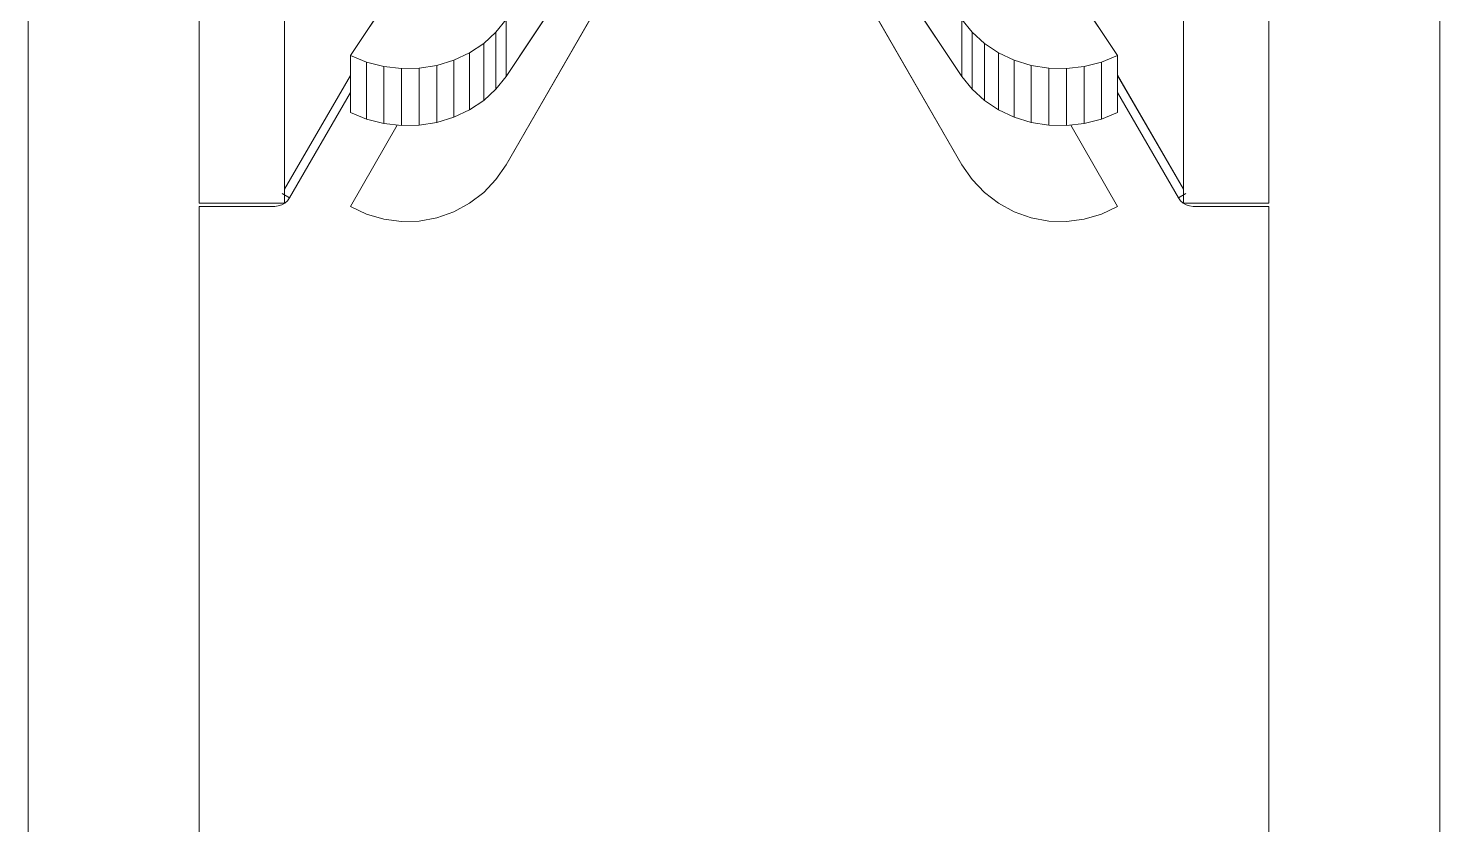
# Model space of a CAD drawing. Header units: centimetres. Extents: x 710 to 12582, y -437 to 1921.
# Drawn here: x 3268.25 to 3289.06, y 150.72 to 162.46 of the extents above; entities that cross this region are included whole.
import ezdxf

# ---------------------------------------------------------------- set-up
doc = ezdxf.new("R2010")
doc.units = ezdxf.units.CM
doc.layers.add('G-IMPT', color=7, linetype='Continuous', lineweight=9)
doc.layers.add('M-EQPM', color=7, linetype='Continuous', lineweight=9)

# ---------------------------------------------------------------- blocks, each defined once
blk = doc.blocks.new('EQ-01-014 - EQ-01-014_dwg_Agrupar_87-1513472-Sección 4')
at = {"layer": 'G-IMPT'}
for p, q in [((3523.851, 159.832), (3523.613, 159.719)), ((3523.613, 159.719), (3523.851, 159.832)), ((3523.851, 159.832), (3523.613, 159.719)), ((3523.613, 159.719), (3523.851, 159.832)), ((3523.613, 159.719), (3523.851, 159.832)), ((3523.098, 159.61), (3523.36, 159.644)), ((3523.098, 159.61), (3523.36, 159.644)), ((3523.098, 159.61), (3523.36, 159.644)), ((3523.36, 159.644), (3523.098, 159.61)), ((3523.36, 159.644), (3523.613, 159.719)), ((3523.36, 159.644), (3523.613, 159.719)), ((3523.613, 159.719), (3523.36, 159.644)), ((3523.36, 159.644), (3523.613, 159.719))]:
    blk.add_line(p, q, dxfattribs=at)
at = {"layer": 'G-IMPT', "flags": 128}
for points in [[(3523.098, 159.61), (3523.36, 159.644), (3523.613, 159.719), (3523.851, 159.832)], [(3523.851, 159.832), (3523.613, 159.719), (3523.851, 159.832), (3523.613, 159.719)], [(3523.098, 159.61), (3523.36, 159.644), (3523.613, 159.719), (3523.36, 159.644), (3523.613, 159.719), (3523.36, 159.644)]]:
    blk.add_lwpolyline(points, dxfattribs=at)
blk = doc.blocks.new('EQ-01-014 - EQ-01-014_dwg_Agrupar_89-1513474-Sección 4')
at = {"layer": 'G-IMPT'}
for p, q in [((3523.851, 159.832), (3523.613, 159.719)), ((3523.613, 159.719), (3523.851, 159.832)), ((3523.851, 159.832), (3523.613, 159.719)), ((3523.613, 159.719), (3523.851, 159.832)), ((3523.613, 159.719), (3523.851, 159.832)), ((3523.098, 159.61), (3523.36, 159.644)), ((3523.098, 159.61), (3523.36, 159.644)), ((3523.098, 159.61), (3523.36, 159.644)), ((3523.36, 159.644), (3523.098, 159.61)), ((3523.36, 159.644), (3523.613, 159.719)), ((3523.36, 159.644), (3523.613, 159.719)), ((3523.613, 159.719), (3523.36, 159.644)), ((3523.36, 159.644), (3523.613, 159.719))]:
    blk.add_line(p, q, dxfattribs=at)
at = {"layer": 'G-IMPT', "flags": 128}
for points in [[(3523.098, 159.61), (3523.36, 159.644), (3523.613, 159.719), (3523.851, 159.832)], [(3523.851, 159.832), (3523.613, 159.719), (3523.851, 159.832), (3523.613, 159.719)], [(3523.098, 159.61), (3523.36, 159.644), (3523.613, 159.719), (3523.36, 159.644), (3523.613, 159.719), (3523.36, 159.644)]]:
    blk.add_lwpolyline(points, dxfattribs=at)
blk = doc.blocks.new('EQ-01-014 - EQ-01-014_dwg_Agrupar_91-1513476-Sección 4')
at = {"layer": 'G-IMPT'}
for p, q in [((3523.851, 159.832), (3523.613, 159.719)), ((3523.613, 159.719), (3523.851, 159.832)), ((3523.851, 159.832), (3523.613, 159.719)), ((3523.613, 159.719), (3523.851, 159.832)), ((3523.613, 159.719), (3523.851, 159.832)), ((3523.098, 159.61), (3523.36, 159.644)), ((3523.098, 159.61), (3523.36, 159.644)), ((3523.098, 159.61), (3523.36, 159.644)), ((3523.36, 159.644), (3523.098, 159.61)), ((3523.36, 159.644), (3523.613, 159.719)), ((3523.36, 159.644), (3523.613, 159.719)), ((3523.613, 159.719), (3523.36, 159.644)), ((3523.36, 159.644), (3523.613, 159.719))]:
    blk.add_line(p, q, dxfattribs=at)
at = {"layer": 'G-IMPT', "flags": 128}
for points in [[(3523.098, 159.61), (3523.36, 159.644), (3523.613, 159.719), (3523.851, 159.832)], [(3523.851, 159.832), (3523.613, 159.719), (3523.851, 159.832), (3523.613, 159.719)], [(3523.098, 159.61), (3523.36, 159.644), (3523.613, 159.719), (3523.36, 159.644), (3523.613, 159.719), (3523.36, 159.644)]]:
    blk.add_lwpolyline(points, dxfattribs=at)
blk = doc.blocks.new('EQ-01-014 - EQ-01-014_dwg_Agrupar_93-1513478-Sección 4')
at = {"layer": 'G-IMPT'}
for p, q in [((3523.851, 159.832), (3523.613, 159.719)), ((3523.613, 159.719), (3523.851, 159.832)), ((3523.851, 159.832), (3523.613, 159.719)), ((3523.613, 159.719), (3523.851, 159.832)), ((3523.613, 159.719), (3523.851, 159.832)), ((3523.098, 159.61), (3523.36, 159.644)), ((3523.098, 159.61), (3523.36, 159.644)), ((3523.098, 159.61), (3523.36, 159.644)), ((3523.36, 159.644), (3523.098, 159.61)), ((3523.36, 159.644), (3523.613, 159.719)), ((3523.36, 159.644), (3523.613, 159.719)), ((3523.613, 159.719), (3523.36, 159.644)), ((3523.36, 159.644), (3523.613, 159.719))]:
    blk.add_line(p, q, dxfattribs=at)
at = {"layer": 'G-IMPT', "flags": 128}
for points in [[(3523.098, 159.61), (3523.36, 159.644), (3523.613, 159.719), (3523.851, 159.832)], [(3523.851, 159.832), (3523.613, 159.719), (3523.851, 159.832), (3523.613, 159.719)], [(3523.098, 159.61), (3523.36, 159.644), (3523.613, 159.719), (3523.36, 159.644), (3523.613, 159.719), (3523.36, 159.644)]]:
    blk.add_lwpolyline(points, dxfattribs=at)
blk = doc.blocks.new('EQ-01-014 - EQ-01-014_dwg_Agrupar_95-1513480-Sección 4')
at = {"layer": 'G-IMPT'}
for p, q in [((3523.851, 159.832), (3523.613, 159.719)), ((3523.613, 159.719), (3523.851, 159.832)), ((3523.851, 159.832), (3523.613, 159.719)), ((3523.613, 159.719), (3523.851, 159.832)), ((3523.613, 159.719), (3523.851, 159.832)), ((3523.098, 159.61), (3523.36, 159.644)), ((3523.098, 159.61), (3523.36, 159.644)), ((3523.098, 159.61), (3523.36, 159.644)), ((3523.36, 159.644), (3523.098, 159.61)), ((3523.36, 159.644), (3523.613, 159.719)), ((3523.36, 159.644), (3523.613, 159.719)), ((3523.613, 159.719), (3523.36, 159.644)), ((3523.36, 159.644), (3523.613, 159.719))]:
    blk.add_line(p, q, dxfattribs=at)
at = {"layer": 'G-IMPT', "flags": 128}
for points in [[(3523.098, 159.61), (3523.36, 159.644), (3523.613, 159.719), (3523.851, 159.832)], [(3523.851, 159.832), (3523.613, 159.719), (3523.851, 159.832), (3523.613, 159.719)], [(3523.098, 159.61), (3523.36, 159.644), (3523.613, 159.719), (3523.36, 159.644), (3523.613, 159.719), (3523.36, 159.644)]]:
    blk.add_lwpolyline(points, dxfattribs=at)
blk = doc.blocks.new('EQ-01-014 - EQ-01-014_dwg_Agrupar_97-1513482-Sección 4')
at = {"layer": 'G-IMPT'}
for p, q in [((3523.851, 159.832), (3523.613, 159.719)), ((3523.613, 159.719), (3523.851, 159.832)), ((3523.851, 159.832), (3523.613, 159.719)), ((3523.613, 159.719), (3523.851, 159.832)), ((3523.613, 159.719), (3523.851, 159.832)), ((3523.098, 159.61), (3523.36, 159.644)), ((3523.098, 159.61), (3523.36, 159.644)), ((3523.098, 159.61), (3523.36, 159.644)), ((3523.36, 159.644), (3523.098, 159.61)), ((3523.36, 159.644), (3523.613, 159.719)), ((3523.36, 159.644), (3523.613, 159.719)), ((3523.613, 159.719), (3523.36, 159.644)), ((3523.36, 159.644), (3523.613, 159.719))]:
    blk.add_line(p, q, dxfattribs=at)
at = {"layer": 'G-IMPT', "flags": 128}
for points in [[(3523.098, 159.61), (3523.36, 159.644), (3523.613, 159.719), (3523.851, 159.832)], [(3523.851, 159.832), (3523.613, 159.719), (3523.851, 159.832), (3523.613, 159.719)], [(3523.098, 159.61), (3523.36, 159.644), (3523.613, 159.719), (3523.36, 159.644), (3523.613, 159.719), (3523.36, 159.644)]]:
    blk.add_lwpolyline(points, dxfattribs=at)
blk = doc.blocks.new('EQ-01-014 - EQ-01-014_dwg_Agrupar_99-1513484-Sección 4')
at = {"layer": 'G-IMPT'}
for p, q in [((3523.851, 159.832), (3523.613, 159.719)), ((3523.613, 159.719), (3523.851, 159.832)), ((3523.851, 159.832), (3523.613, 159.719)), ((3523.613, 159.719), (3523.851, 159.832)), ((3523.613, 159.719), (3523.851, 159.832)), ((3523.098, 159.61), (3523.36, 159.644)), ((3523.098, 159.61), (3523.36, 159.644)), ((3523.098, 159.61), (3523.36, 159.644)), ((3523.36, 159.644), (3523.098, 159.61)), ((3523.36, 159.644), (3523.613, 159.719)), ((3523.36, 159.644), (3523.613, 159.719)), ((3523.613, 159.719), (3523.36, 159.644)), ((3523.36, 159.644), (3523.613, 159.719))]:
    blk.add_line(p, q, dxfattribs=at)
at = {"layer": 'G-IMPT', "flags": 128}
for points in [[(3523.098, 159.61), (3523.36, 159.644), (3523.613, 159.719), (3523.851, 159.832)], [(3523.851, 159.832), (3523.613, 159.719), (3523.851, 159.832), (3523.613, 159.719)], [(3523.098, 159.61), (3523.36, 159.644), (3523.613, 159.719), (3523.36, 159.644), (3523.613, 159.719), (3523.36, 159.644)]]:
    blk.add_lwpolyline(points, dxfattribs=at)
blk = doc.blocks.new('EQ-01-014 - EQ-01-014_dwg_Agrupar_101-1513486-Sección 4')
at = {"layer": 'G-IMPT'}
for p, q in [((3523.851, 159.832), (3523.613, 159.719)), ((3523.613, 159.719), (3523.851, 159.832)), ((3523.851, 159.832), (3523.613, 159.719)), ((3523.613, 159.719), (3523.851, 159.832)), ((3523.613, 159.719), (3523.851, 159.832)), ((3523.098, 159.61), (3523.36, 159.644)), ((3523.098, 159.61), (3523.36, 159.644)), ((3523.098, 159.61), (3523.36, 159.644)), ((3523.36, 159.644), (3523.098, 159.61)), ((3523.36, 159.644), (3523.613, 159.719)), ((3523.36, 159.644), (3523.613, 159.719)), ((3523.613, 159.719), (3523.36, 159.644)), ((3523.36, 159.644), (3523.613, 159.719))]:
    blk.add_line(p, q, dxfattribs=at)
at = {"layer": 'G-IMPT', "flags": 128}
for points in [[(3523.098, 159.61), (3523.36, 159.644), (3523.613, 159.719), (3523.851, 159.832)], [(3523.851, 159.832), (3523.613, 159.719), (3523.851, 159.832), (3523.613, 159.719)], [(3523.098, 159.61), (3523.36, 159.644), (3523.613, 159.719), (3523.36, 159.644), (3523.613, 159.719), (3523.36, 159.644)]]:
    blk.add_lwpolyline(points, dxfattribs=at)
blk = doc.blocks.new('EQ-01-014 - EQ-01-014_dwg_Agrupar_103-1513488-Sección 4')
at = {"layer": 'G-IMPT'}
for p, q in [((3523.851, 159.832), (3523.613, 159.719)), ((3523.613, 159.719), (3523.851, 159.832)), ((3523.851, 159.832), (3523.613, 159.719)), ((3523.613, 159.719), (3523.851, 159.832)), ((3523.613, 159.719), (3523.851, 159.832)), ((3523.098, 159.61), (3523.36, 159.644)), ((3523.098, 159.61), (3523.36, 159.644)), ((3523.098, 159.61), (3523.36, 159.644)), ((3523.36, 159.644), (3523.098, 159.61)), ((3523.36, 159.644), (3523.613, 159.719)), ((3523.36, 159.644), (3523.613, 159.719)), ((3523.613, 159.719), (3523.36, 159.644)), ((3523.36, 159.644), (3523.613, 159.719))]:
    blk.add_line(p, q, dxfattribs=at)
at = {"layer": 'G-IMPT', "flags": 128}
for points in [[(3523.098, 159.61), (3523.36, 159.644), (3523.613, 159.719), (3523.851, 159.832)], [(3523.851, 159.832), (3523.613, 159.719), (3523.851, 159.832), (3523.613, 159.719)], [(3523.098, 159.61), (3523.36, 159.644), (3523.613, 159.719), (3523.36, 159.644), (3523.613, 159.719), (3523.36, 159.644)]]:
    blk.add_lwpolyline(points, dxfattribs=at)
blk = doc.blocks.new('EQ-01-014 - EQ-01-014_dwg_Agrupar_105-1513490-Sección 4')
at = {"layer": 'G-IMPT'}
for p, q in [((3523.851, 159.832), (3523.613, 159.719)), ((3523.613, 159.719), (3523.851, 159.832)), ((3523.851, 159.832), (3523.613, 159.719)), ((3523.613, 159.719), (3523.851, 159.832)), ((3523.613, 159.719), (3523.851, 159.832)), ((3523.098, 159.61), (3523.36, 159.644)), ((3523.098, 159.61), (3523.36, 159.644)), ((3523.098, 159.61), (3523.36, 159.644)), ((3523.36, 159.644), (3523.098, 159.61)), ((3523.36, 159.644), (3523.613, 159.719)), ((3523.36, 159.644), (3523.613, 159.719)), ((3523.613, 159.719), (3523.36, 159.644)), ((3523.36, 159.644), (3523.613, 159.719))]:
    blk.add_line(p, q, dxfattribs=at)
at = {"layer": 'G-IMPT', "flags": 128}
for points in [[(3523.098, 159.61), (3523.36, 159.644), (3523.613, 159.719), (3523.851, 159.832)], [(3523.851, 159.832), (3523.613, 159.719), (3523.851, 159.832), (3523.613, 159.719)], [(3523.098, 159.61), (3523.36, 159.644), (3523.613, 159.719), (3523.36, 159.644), (3523.613, 159.719), (3523.36, 159.644)]]:
    blk.add_lwpolyline(points, dxfattribs=at)
blk = doc.blocks.new('EQ-01-014 - EQ-01-014_dwg_Agrupar_107-1513492-Sección 4')
at = {"layer": 'G-IMPT'}
for p, q in [((3523.851, 159.832), (3523.613, 159.719)), ((3523.613, 159.719), (3523.851, 159.832)), ((3523.851, 159.832), (3523.613, 159.719)), ((3523.613, 159.719), (3523.851, 159.832)), ((3523.613, 159.719), (3523.851, 159.832)), ((3523.098, 159.61), (3523.36, 159.644)), ((3523.098, 159.61), (3523.36, 159.644)), ((3523.098, 159.61), (3523.36, 159.644)), ((3523.36, 159.644), (3523.098, 159.61)), ((3523.36, 159.644), (3523.613, 159.719)), ((3523.36, 159.644), (3523.613, 159.719)), ((3523.613, 159.719), (3523.36, 159.644)), ((3523.36, 159.644), (3523.613, 159.719))]:
    blk.add_line(p, q, dxfattribs=at)
at = {"layer": 'G-IMPT', "flags": 128}
for points in [[(3523.098, 159.61), (3523.36, 159.644), (3523.613, 159.719), (3523.851, 159.832)], [(3523.851, 159.832), (3523.613, 159.719), (3523.851, 159.832), (3523.613, 159.719)], [(3523.098, 159.61), (3523.36, 159.644), (3523.613, 159.719), (3523.36, 159.644), (3523.613, 159.719), (3523.36, 159.644)]]:
    blk.add_lwpolyline(points, dxfattribs=at)
blk = doc.blocks.new('EQ-01-014 - EQ-01-014_dwg_Agrupar_109-1513494-Sección 4')
at = {"layer": 'G-IMPT'}
for p, q in [((3523.851, 159.832), (3523.613, 159.719)), ((3523.613, 159.719), (3523.851, 159.832)), ((3523.851, 159.832), (3523.613, 159.719)), ((3523.613, 159.719), (3523.851, 159.832)), ((3523.613, 159.719), (3523.851, 159.832)), ((3523.098, 159.61), (3523.36, 159.644)), ((3523.098, 159.61), (3523.36, 159.644)), ((3523.098, 159.61), (3523.36, 159.644)), ((3523.36, 159.644), (3523.098, 159.61)), ((3523.36, 159.644), (3523.613, 159.719)), ((3523.36, 159.644), (3523.613, 159.719)), ((3523.613, 159.719), (3523.36, 159.644)), ((3523.36, 159.644), (3523.613, 159.719))]:
    blk.add_line(p, q, dxfattribs=at)
at = {"layer": 'G-IMPT', "flags": 128}
for points in [[(3523.098, 159.61), (3523.36, 159.644), (3523.613, 159.719), (3523.851, 159.832)], [(3523.851, 159.832), (3523.613, 159.719), (3523.851, 159.832), (3523.613, 159.719)], [(3523.098, 159.61), (3523.36, 159.644), (3523.613, 159.719), (3523.36, 159.644), (3523.613, 159.719), (3523.36, 159.644)]]:
    blk.add_lwpolyline(points, dxfattribs=at)
blk = doc.blocks.new('EQ-01-014 - EQ-01-014_dwg_Agrupar_111-1513496-Sección 4')
at = {"layer": 'G-IMPT'}
for p, q in [((3523.851, 159.832), (3523.613, 159.719)), ((3523.613, 159.719), (3523.851, 159.832)), ((3523.851, 159.832), (3523.613, 159.719)), ((3523.613, 159.719), (3523.851, 159.832)), ((3523.613, 159.719), (3523.851, 159.832)), ((3523.098, 159.61), (3523.36, 159.644)), ((3523.098, 159.61), (3523.36, 159.644)), ((3523.098, 159.61), (3523.36, 159.644)), ((3523.36, 159.644), (3523.098, 159.61)), ((3523.36, 159.644), (3523.613, 159.719)), ((3523.36, 159.644), (3523.613, 159.719)), ((3523.613, 159.719), (3523.36, 159.644)), ((3523.36, 159.644), (3523.613, 159.719))]:
    blk.add_line(p, q, dxfattribs=at)
at = {"layer": 'G-IMPT', "flags": 128}
for points in [[(3523.098, 159.61), (3523.36, 159.644), (3523.613, 159.719), (3523.851, 159.832)], [(3523.851, 159.832), (3523.613, 159.719), (3523.851, 159.832), (3523.613, 159.719)], [(3523.098, 159.61), (3523.36, 159.644), (3523.613, 159.719), (3523.36, 159.644), (3523.613, 159.719), (3523.36, 159.644)]]:
    blk.add_lwpolyline(points, dxfattribs=at)
blk = doc.blocks.new('EQ-01-014 - EQ-01-014_dwg_Agrupar_113-1513498-Sección 4')
at = {"layer": 'G-IMPT'}
for p, q in [((3523.851, 159.832), (3523.613, 159.719)), ((3523.613, 159.719), (3523.851, 159.832)), ((3523.851, 159.832), (3523.613, 159.719)), ((3523.613, 159.719), (3523.851, 159.832)), ((3523.613, 159.719), (3523.851, 159.832)), ((3523.098, 159.61), (3523.36, 159.644)), ((3523.098, 159.61), (3523.36, 159.644)), ((3523.098, 159.61), (3523.36, 159.644)), ((3523.36, 159.644), (3523.098, 159.61)), ((3523.36, 159.644), (3523.613, 159.719)), ((3523.36, 159.644), (3523.613, 159.719)), ((3523.613, 159.719), (3523.36, 159.644)), ((3523.36, 159.644), (3523.613, 159.719))]:
    blk.add_line(p, q, dxfattribs=at)
at = {"layer": 'G-IMPT', "flags": 128}
for points in [[(3523.098, 159.61), (3523.36, 159.644), (3523.613, 159.719), (3523.851, 159.832)], [(3523.851, 159.832), (3523.613, 159.719), (3523.851, 159.832), (3523.613, 159.719)], [(3523.098, 159.61), (3523.36, 159.644), (3523.613, 159.719), (3523.36, 159.644), (3523.613, 159.719), (3523.36, 159.644)]]:
    blk.add_lwpolyline(points, dxfattribs=at)
blk = doc.blocks.new('EQ-01-014 - EQ-01-014_dwg_Agrupar_115-1513500-Sección 4')
at = {"layer": 'G-IMPT'}
for p, q in [((3523.851, 159.832), (3523.613, 159.719)), ((3523.613, 159.719), (3523.851, 159.832)), ((3523.851, 159.832), (3523.613, 159.719)), ((3523.613, 159.719), (3523.851, 159.832)), ((3523.613, 159.719), (3523.851, 159.832)), ((3523.098, 159.61), (3523.36, 159.644)), ((3523.098, 159.61), (3523.36, 159.644)), ((3523.098, 159.61), (3523.36, 159.644)), ((3523.36, 159.644), (3523.098, 159.61)), ((3523.36, 159.644), (3523.613, 159.719)), ((3523.36, 159.644), (3523.613, 159.719)), ((3523.613, 159.719), (3523.36, 159.644)), ((3523.36, 159.644), (3523.613, 159.719))]:
    blk.add_line(p, q, dxfattribs=at)
at = {"layer": 'G-IMPT', "flags": 128}
for points in [[(3523.098, 159.61), (3523.36, 159.644), (3523.613, 159.719), (3523.851, 159.832)], [(3523.851, 159.832), (3523.613, 159.719), (3523.851, 159.832), (3523.613, 159.719)], [(3523.098, 159.61), (3523.36, 159.644), (3523.613, 159.719), (3523.36, 159.644), (3523.613, 159.719), (3523.36, 159.644)]]:
    blk.add_lwpolyline(points, dxfattribs=at)
blk = doc.blocks.new('EQ-01-014 - EQ-01-014_dwg_Agrupar_117-1513502-Sección 4')
at = {"layer": 'G-IMPT'}
for p, q in [((3523.851, 159.832), (3523.613, 159.719)), ((3523.613, 159.719), (3523.851, 159.832)), ((3523.851, 159.832), (3523.613, 159.719)), ((3523.613, 159.719), (3523.851, 159.832)), ((3523.613, 159.719), (3523.851, 159.832)), ((3523.098, 159.61), (3523.36, 159.644)), ((3523.098, 159.61), (3523.36, 159.644)), ((3523.098, 159.61), (3523.36, 159.644)), ((3523.36, 159.644), (3523.098, 159.61)), ((3523.36, 159.644), (3523.613, 159.719)), ((3523.36, 159.644), (3523.613, 159.719)), ((3523.613, 159.719), (3523.36, 159.644)), ((3523.36, 159.644), (3523.613, 159.719))]:
    blk.add_line(p, q, dxfattribs=at)
at = {"layer": 'G-IMPT', "flags": 128}
for points in [[(3523.098, 159.61), (3523.36, 159.644), (3523.613, 159.719), (3523.851, 159.832)], [(3523.851, 159.832), (3523.613, 159.719), (3523.851, 159.832), (3523.613, 159.719)], [(3523.098, 159.61), (3523.36, 159.644), (3523.613, 159.719), (3523.36, 159.644), (3523.613, 159.719), (3523.36, 159.644)]]:
    blk.add_lwpolyline(points, dxfattribs=at)
blk = doc.blocks.new('EQ-01-014 - EQ-01-014_dwg_Agrupar_119-1513504-Sección 4')
at = {"layer": 'G-IMPT'}
for p, q in [((3523.851, 159.832), (3523.613, 159.719)), ((3523.613, 159.719), (3523.851, 159.832)), ((3523.851, 159.832), (3523.613, 159.719)), ((3523.613, 159.719), (3523.851, 159.832)), ((3523.613, 159.719), (3523.851, 159.832)), ((3523.098, 159.61), (3523.36, 159.644)), ((3523.098, 159.61), (3523.36, 159.644)), ((3523.098, 159.61), (3523.36, 159.644)), ((3523.36, 159.644), (3523.098, 159.61)), ((3523.36, 159.644), (3523.613, 159.719)), ((3523.36, 159.644), (3523.613, 159.719)), ((3523.613, 159.719), (3523.36, 159.644)), ((3523.36, 159.644), (3523.613, 159.719))]:
    blk.add_line(p, q, dxfattribs=at)
at = {"layer": 'G-IMPT', "flags": 128}
for points in [[(3523.098, 159.61), (3523.36, 159.644), (3523.613, 159.719), (3523.851, 159.832)], [(3523.851, 159.832), (3523.613, 159.719), (3523.851, 159.832), (3523.613, 159.719)], [(3523.098, 159.61), (3523.36, 159.644), (3523.613, 159.719), (3523.36, 159.644), (3523.613, 159.719), (3523.36, 159.644)]]:
    blk.add_lwpolyline(points, dxfattribs=at)
blk = doc.blocks.new('EQ-01-014 - EQ-01-014_dwg_Agrupar_121-1513506-Sección 4')
at = {"layer": 'G-IMPT'}
for p, q in [((3523.851, 159.832), (3523.613, 159.719)), ((3523.613, 159.719), (3523.851, 159.832)), ((3523.851, 159.832), (3523.613, 159.719)), ((3523.613, 159.719), (3523.851, 159.832)), ((3523.613, 159.719), (3523.851, 159.832)), ((3523.098, 159.61), (3523.36, 159.644)), ((3523.098, 159.61), (3523.36, 159.644)), ((3523.098, 159.61), (3523.36, 159.644)), ((3523.36, 159.644), (3523.098, 159.61)), ((3523.36, 159.644), (3523.613, 159.719)), ((3523.36, 159.644), (3523.613, 159.719)), ((3523.613, 159.719), (3523.36, 159.644)), ((3523.36, 159.644), (3523.613, 159.719))]:
    blk.add_line(p, q, dxfattribs=at)
at = {"layer": 'G-IMPT', "flags": 128}
for points in [[(3523.098, 159.61), (3523.36, 159.644), (3523.613, 159.719), (3523.851, 159.832)], [(3523.851, 159.832), (3523.613, 159.719), (3523.851, 159.832), (3523.613, 159.719)], [(3523.098, 159.61), (3523.36, 159.644), (3523.613, 159.719), (3523.36, 159.644), (3523.613, 159.719), (3523.36, 159.644)]]:
    blk.add_lwpolyline(points, dxfattribs=at)
blk = doc.blocks.new('EQ-01-014 - EQ-01-014_dwg_Agrupar_123-1513508-Sección 4')
at = {"layer": 'G-IMPT'}
for p, q in [((3523.851, 159.832), (3523.613, 159.719)), ((3523.613, 159.719), (3523.851, 159.832)), ((3523.851, 159.832), (3523.613, 159.719)), ((3523.613, 159.719), (3523.851, 159.832)), ((3523.613, 159.719), (3523.851, 159.832)), ((3523.098, 159.61), (3523.36, 159.644)), ((3523.098, 159.61), (3523.36, 159.644)), ((3523.098, 159.61), (3523.36, 159.644)), ((3523.36, 159.644), (3523.098, 159.61)), ((3523.36, 159.644), (3523.613, 159.719)), ((3523.36, 159.644), (3523.613, 159.719)), ((3523.613, 159.719), (3523.36, 159.644)), ((3523.36, 159.644), (3523.613, 159.719))]:
    blk.add_line(p, q, dxfattribs=at)
at = {"layer": 'G-IMPT', "flags": 128}
for points in [[(3523.098, 159.61), (3523.36, 159.644), (3523.613, 159.719), (3523.851, 159.832)], [(3523.851, 159.832), (3523.613, 159.719), (3523.851, 159.832), (3523.613, 159.719)], [(3523.098, 159.61), (3523.36, 159.644), (3523.613, 159.719), (3523.36, 159.644), (3523.613, 159.719), (3523.36, 159.644)]]:
    blk.add_lwpolyline(points, dxfattribs=at)
blk = doc.blocks.new('EQ-01-014 - EQ-01-014_dwg_Agrupar_125-1513510-Sección 4')
at = {"layer": 'G-IMPT'}
for p, q in [((3523.851, 159.832), (3523.613, 159.719)), ((3523.613, 159.719), (3523.851, 159.832)), ((3523.851, 159.832), (3523.613, 159.719)), ((3523.613, 159.719), (3523.851, 159.832)), ((3523.613, 159.719), (3523.851, 159.832)), ((3523.098, 159.61), (3523.36, 159.644)), ((3523.098, 159.61), (3523.36, 159.644)), ((3523.098, 159.61), (3523.36, 159.644)), ((3523.36, 159.644), (3523.098, 159.61)), ((3523.36, 159.644), (3523.613, 159.719)), ((3523.36, 159.644), (3523.613, 159.719)), ((3523.613, 159.719), (3523.36, 159.644)), ((3523.36, 159.644), (3523.613, 159.719))]:
    blk.add_line(p, q, dxfattribs=at)
at = {"layer": 'G-IMPT', "flags": 128}
for points in [[(3523.098, 159.61), (3523.36, 159.644), (3523.613, 159.719), (3523.851, 159.832)], [(3523.851, 159.832), (3523.613, 159.719), (3523.851, 159.832), (3523.613, 159.719)], [(3523.098, 159.61), (3523.36, 159.644), (3523.613, 159.719), (3523.36, 159.644), (3523.613, 159.719), (3523.36, 159.644)]]:
    blk.add_lwpolyline(points, dxfattribs=at)
blk = doc.blocks.new('EQ-01-014 - EQ-01-014_dwg_Agrupar_127-1513512-Sección 4')
at = {"layer": 'G-IMPT'}
for p, q in [((3523.851, 159.832), (3523.613, 159.719)), ((3523.613, 159.719), (3523.851, 159.832)), ((3523.851, 159.832), (3523.613, 159.719)), ((3523.613, 159.719), (3523.851, 159.832)), ((3523.613, 159.719), (3523.851, 159.832)), ((3523.098, 159.61), (3523.36, 159.644)), ((3523.098, 159.61), (3523.36, 159.644)), ((3523.098, 159.61), (3523.36, 159.644)), ((3523.36, 159.644), (3523.098, 159.61)), ((3523.36, 159.644), (3523.613, 159.719)), ((3523.36, 159.644), (3523.613, 159.719)), ((3523.613, 159.719), (3523.36, 159.644)), ((3523.36, 159.644), (3523.613, 159.719))]:
    blk.add_line(p, q, dxfattribs=at)
at = {"layer": 'G-IMPT', "flags": 128}
for points in [[(3523.098, 159.61), (3523.36, 159.644), (3523.613, 159.719), (3523.851, 159.832)], [(3523.851, 159.832), (3523.613, 159.719), (3523.851, 159.832), (3523.613, 159.719)], [(3523.098, 159.61), (3523.36, 159.644), (3523.613, 159.719), (3523.36, 159.644), (3523.613, 159.719), (3523.36, 159.644)]]:
    blk.add_lwpolyline(points, dxfattribs=at)
blk = doc.blocks.new('EQ-01-014 - EQ-01-014_dwg_Agrupar_129-1513514-Sección 4')
at = {"layer": 'G-IMPT'}
for p, q in [((3523.851, 159.832), (3523.613, 159.719)), ((3523.613, 159.719), (3523.851, 159.832)), ((3523.851, 159.832), (3523.613, 159.719)), ((3523.613, 159.719), (3523.851, 159.832)), ((3523.613, 159.719), (3523.851, 159.832)), ((3523.098, 159.61), (3523.36, 159.644)), ((3523.098, 159.61), (3523.36, 159.644)), ((3523.098, 159.61), (3523.36, 159.644)), ((3523.36, 159.644), (3523.098, 159.61)), ((3523.36, 159.644), (3523.613, 159.719)), ((3523.36, 159.644), (3523.613, 159.719)), ((3523.613, 159.719), (3523.36, 159.644)), ((3523.36, 159.644), (3523.613, 159.719))]:
    blk.add_line(p, q, dxfattribs=at)
at = {"layer": 'G-IMPT', "flags": 128}
for points in [[(3523.098, 159.61), (3523.36, 159.644), (3523.613, 159.719), (3523.851, 159.832)], [(3523.851, 159.832), (3523.613, 159.719), (3523.851, 159.832), (3523.613, 159.719)], [(3523.098, 159.61), (3523.36, 159.644), (3523.613, 159.719), (3523.36, 159.644), (3523.613, 159.719), (3523.36, 159.644)]]:
    blk.add_lwpolyline(points, dxfattribs=at)
blk = doc.blocks.new('EQ-01-014 - EQ-01-014_dwg_Agrupar_131-1513516-Sección 4')
at = {"layer": 'G-IMPT'}
for p, q in [((3523.851, 159.832), (3523.613, 159.719)), ((3523.613, 159.719), (3523.851, 159.832)), ((3523.851, 159.832), (3523.613, 159.719)), ((3523.613, 159.719), (3523.851, 159.832)), ((3523.613, 159.719), (3523.851, 159.832)), ((3523.098, 159.61), (3523.36, 159.644)), ((3523.098, 159.61), (3523.36, 159.644)), ((3523.098, 159.61), (3523.36, 159.644)), ((3523.36, 159.644), (3523.098, 159.61)), ((3523.36, 159.644), (3523.613, 159.719)), ((3523.36, 159.644), (3523.613, 159.719)), ((3523.613, 159.719), (3523.36, 159.644)), ((3523.36, 159.644), (3523.613, 159.719))]:
    blk.add_line(p, q, dxfattribs=at)
at = {"layer": 'G-IMPT', "flags": 128}
for points in [[(3523.098, 159.61), (3523.36, 159.644), (3523.613, 159.719), (3523.851, 159.832)], [(3523.851, 159.832), (3523.613, 159.719), (3523.851, 159.832), (3523.613, 159.719)], [(3523.098, 159.61), (3523.36, 159.644), (3523.613, 159.719), (3523.36, 159.644), (3523.613, 159.719), (3523.36, 159.644)]]:
    blk.add_lwpolyline(points, dxfattribs=at)
blk = doc.blocks.new('EQ-01-014 - EQ-01-014_dwg_Agrupar_133-1513518-Sección 4')
at = {"layer": 'G-IMPT'}
for p, q in [((3523.851, 159.832), (3523.613, 159.719)), ((3523.613, 159.719), (3523.851, 159.832)), ((3523.851, 159.832), (3523.613, 159.719)), ((3523.613, 159.719), (3523.851, 159.832)), ((3523.613, 159.719), (3523.851, 159.832)), ((3523.098, 159.61), (3523.36, 159.644)), ((3523.098, 159.61), (3523.36, 159.644)), ((3523.098, 159.61), (3523.36, 159.644)), ((3523.36, 159.644), (3523.098, 159.61)), ((3523.36, 159.644), (3523.613, 159.719)), ((3523.36, 159.644), (3523.613, 159.719)), ((3523.613, 159.719), (3523.36, 159.644)), ((3523.36, 159.644), (3523.613, 159.719))]:
    blk.add_line(p, q, dxfattribs=at)
at = {"layer": 'G-IMPT', "flags": 128}
for points in [[(3523.098, 159.61), (3523.36, 159.644), (3523.613, 159.719), (3523.851, 159.832)], [(3523.851, 159.832), (3523.613, 159.719), (3523.851, 159.832), (3523.613, 159.719)], [(3523.098, 159.61), (3523.36, 159.644), (3523.613, 159.719), (3523.36, 159.644), (3523.613, 159.719), (3523.36, 159.644)]]:
    blk.add_lwpolyline(points, dxfattribs=at)
blk = doc.blocks.new('EQ-01-014 - EQ-01-014_dwg_Agrupar_135-1513520-Sección 4')
at = {"layer": 'G-IMPT'}
for p, q in [((3523.851, 159.832), (3523.613, 159.719)), ((3523.613, 159.719), (3523.851, 159.832)), ((3523.851, 159.832), (3523.613, 159.719)), ((3523.613, 159.719), (3523.851, 159.832)), ((3523.613, 159.719), (3523.851, 159.832)), ((3523.098, 159.61), (3523.36, 159.644)), ((3523.098, 159.61), (3523.36, 159.644)), ((3523.098, 159.61), (3523.36, 159.644)), ((3523.36, 159.644), (3523.098, 159.61)), ((3523.36, 159.644), (3523.613, 159.719)), ((3523.36, 159.644), (3523.613, 159.719)), ((3523.613, 159.719), (3523.36, 159.644)), ((3523.36, 159.644), (3523.613, 159.719))]:
    blk.add_line(p, q, dxfattribs=at)
at = {"layer": 'G-IMPT', "flags": 128}
for points in [[(3523.098, 159.61), (3523.36, 159.644), (3523.613, 159.719), (3523.851, 159.832)], [(3523.851, 159.832), (3523.613, 159.719), (3523.851, 159.832), (3523.613, 159.719)], [(3523.098, 159.61), (3523.36, 159.644), (3523.613, 159.719), (3523.36, 159.644), (3523.613, 159.719), (3523.36, 159.644)]]:
    blk.add_lwpolyline(points, dxfattribs=at)
blk = doc.blocks.new('EQ-01-014 - EQ-01-014_dwg_Agrupar_137-V6-Sección 4')
at = {"layer": 'G-IMPT'}
for p, q in [((3284.308, 159.832), (3284.07, 159.719)), ((3284.308, 159.832), (3284.07, 159.719)), ((3283.556, 159.61), (3283.818, 159.644)), ((3283.818, 159.644), (3283.556, 159.61)), ((3283.818, 159.644), (3284.07, 159.719)), ((3283.818, 159.644), (3284.07, 159.719)), ((3284.07, 159.719), (3284.057, 159.715))]:
    blk.add_line(p, q, dxfattribs=at)
at = {"layer": 'G-IMPT', "flags": 128}
blk.add_lwpolyline([(3283.556, 159.61), (3283.818, 159.644), (3284.07, 159.719), (3284.308, 159.832)], dxfattribs=at)
blk.add_lwpolyline([(3284.057, 159.715), (3284.07, 159.719)], close=True, dxfattribs=at)
blk = doc.blocks.new('EQ-01-014 - EQ-01-014_dwg_Agrupar_264-V7-Sección 4')
at = {"layer": 'G-IMPT'}
for p, q in [((3276.312, 167.026), (3272.999, 162.056)), ((3278.479, 166.885), (3278.653, 166.901)), ((3278.653, 166.901), (3278.828, 166.885)), ((3278.653, 166.901), (3278.653, 166.061)), ((3281.03, 166.974), (3284.308, 162.056)), ((3281.03, 166.974), (3284.308, 162.056)), ((3278.029, 166.66), (3278.16, 166.762)), ((3278.16, 166.762), (3278.312, 166.838)), ((3278.312, 166.838), (3278.16, 166.762)), ((3278.16, 166.762), (3278.16, 165.922)), ((3278.312, 166.838), (3278.479, 166.885)), ((3278.312, 166.838), (3278.312, 165.998)), ((3278.479, 166.885), (3278.479, 166.045)), ((3278.828, 166.885), (3278.995, 166.838)), ((3278.828, 166.885), (3278.828, 166.045)), ((3278.995, 166.838), (3279.147, 166.762)), ((3278.995, 166.838), (3278.995, 165.998)), ((3279.147, 166.762), (3279.278, 166.66)), ((3279.278, 166.66), (3279.147, 166.762)), ((3279.147, 166.692), (3279.147, 165.922)), ((3275.293, 162.589), (3277.926, 166.537)), ((3277.926, 166.537), (3275.293, 162.589)), ((3277.926, 166.537), (3278.029, 166.66)), ((3278.029, 166.66), (3277.926, 166.537)), ((3277.926, 166.537), (3277.926, 165.697)), ((3278.029, 166.66), (3278.029, 165.82)), ((3279.278, 166.66), (3279.381, 166.537)), ((3279.278, 166.66), (3279.278, 165.82)), ((3279.381, 166.537), (3282.013, 162.589)), ((3279.381, 166.537), (3279.381, 165.697)), ((3278.029, 165.82), (3278.16, 165.922)), ((3278.16, 165.922), (3278.312, 165.998)), ((3278.312, 165.998), (3278.479, 166.045)), ((3278.479, 166.045), (3278.653, 166.061)), ((3278.653, 166.061), (3278.828, 166.045)), ((3278.828, 166.045), (3278.995, 165.998)), ((3278.995, 165.998), (3279.147, 165.922)), ((3279.147, 165.922), (3279.278, 165.82)), ((3275.293, 161.749), (3277.926, 165.697)), ((3277.926, 165.697), (3278.029, 165.82)), ((3279.278, 165.82), (3279.381, 165.697)), ((3279.381, 165.697), (3282.013, 161.749)), ((3275.144, 162.4), (3275.293, 162.589)), ((3275.144, 162.4), (3275.293, 162.589)), ((3275.293, 162.589), (3275.144, 162.4)), ((3275.293, 162.589), (3275.293, 161.749)), ((3282.013, 162.589), (3282.163, 162.4)), ((3282.013, 162.589), (3282.013, 161.749)), ((3282.013, 162.589), (3282.163, 162.4)), ((3282.163, 162.4), (3282.013, 162.589)), ((3274.963, 162.235), (3275.144, 162.4)), ((3275.144, 162.4), (3275.144, 161.56)), ((3282.163, 162.4), (3282.344, 162.235)), ((3282.163, 162.4), (3282.163, 161.56)), ((3274.754, 162.096), (3274.963, 162.235)), ((3274.963, 162.235), (3274.963, 161.395)), ((3282.344, 162.235), (3282.553, 162.096)), ((3282.344, 162.235), (3282.344, 161.395)), ((3272.999, 162.056), (3272.999, 161.216)), ((3273.236, 161.958), (3272.999, 162.056)), ((3273.236, 161.958), (3273.489, 161.893)), ((3273.236, 161.958), (3273.236, 161.118)), ((3273.236, 161.958), (3273.489, 161.893)), ((3273.489, 161.893), (3273.236, 161.958)), ((3274.014, 161.869), (3274.273, 161.911)), ((3274.273, 161.911), (3274.014, 161.869)), ((3274.273, 161.911), (3274.522, 161.987)), ((3274.273, 161.911), (3274.522, 161.987)), ((3274.273, 161.911), (3274.273, 161.071)), ((3274.522, 161.987), (3274.754, 162.096)), ((3274.522, 161.987), (3274.754, 162.096)), ((3274.522, 161.987), (3274.522, 161.147)), ((3274.754, 162.096), (3274.754, 161.256)), ((3282.553, 162.096), (3282.785, 161.987)), ((3282.553, 162.096), (3282.553, 161.256)), ((3282.785, 161.987), (3283.034, 161.911)), ((3282.785, 161.987), (3282.785, 161.147)), ((3283.034, 161.911), (3283.293, 161.869)), ((3283.034, 161.911), (3283.034, 161.071)), ((3283.293, 161.869), (3283.034, 161.911)), ((3283.818, 161.893), (3284.07, 161.958)), ((3283.818, 161.893), (3284.07, 161.958)), ((3284.308, 162.056), (3284.07, 161.958)), ((3284.07, 161.958), (3284.07, 161.118)), ((3284.308, 162.056), (3284.308, 161.216)), ((3273.489, 161.893), (3273.751, 161.863)), ((3273.489, 161.893), (3273.489, 161.053)), ((3273.489, 161.893), (3273.751, 161.863)), ((3273.751, 161.863), (3274.014, 161.869)), ((3273.751, 161.863), (3274.014, 161.869)), ((3273.751, 161.863), (3274.014, 161.869)), ((3273.751, 161.863), (3273.751, 161.023)), ((3274.014, 161.869), (3274.014, 161.029)), ((3275.293, 161.749), (3275.144, 161.56)), ((3282.013, 161.749), (3282.163, 161.56)), ((3283.293, 161.869), (3283.556, 161.863)), ((3283.293, 161.869), (3283.293, 161.029)), ((3283.556, 161.863), (3283.818, 161.893)), ((3283.556, 161.863), (3283.818, 161.893)), ((3283.818, 161.893), (3283.556, 161.863)), ((3283.556, 161.863), (3283.556, 161.023)), ((3283.818, 161.893), (3283.818, 161.053)), ((3274.963, 161.395), (3275.144, 161.56)), ((3282.163, 161.56), (3282.344, 161.395)), ((3274.754, 161.256), (3274.963, 161.395)), ((3282.344, 161.395), (3282.553, 161.256)), ((3272.999, 161.216), (3273.236, 161.118)), ((3273.489, 161.053), (3273.236, 161.118)), ((3274.014, 161.029), (3274.273, 161.071)), ((3274.273, 161.071), (3274.522, 161.147)), ((3274.522, 161.147), (3274.754, 161.256)), ((3282.553, 161.256), (3282.785, 161.147)), ((3283.034, 161.071), (3282.785, 161.147)), ((3283.034, 161.071), (3283.293, 161.029)), ((3283.818, 161.053), (3284.07, 161.118)), ((3284.07, 161.118), (3284.308, 161.216)), ((3273.489, 161.053), (3273.751, 161.023)), ((3273.751, 161.023), (3274.014, 161.029)), ((3283.556, 161.023), (3283.293, 161.029)), ((3283.556, 161.023), (3283.818, 161.053))]:
    blk.add_line(p, q, dxfattribs=at)
at = {"layer": 'G-IMPT', "flags": 128}
for points in [[(3276.312, 167.026), (3272.999, 162.056), (3273.236, 161.958)], [(3272.999, 161.216), (3272.999, 162.056), (3276.312, 167.026)], [(3275.293, 162.589), (3277.926, 166.537), (3278.029, 166.66), (3278.16, 166.762), (3278.312, 166.838), (3278.479, 166.885), (3278.653, 166.901), (3278.828, 166.885), (3278.995, 166.838), (3279.147, 166.762), (3279.278, 166.66), (3279.381, 166.537), (3282.013, 162.589)], [(3278.653, 166.901), (3278.653, 166.061), (3278.479, 166.045), (3278.479, 166.885), (3278.312, 166.838)], [(3278.312, 166.838), (3278.312, 165.998), (3278.479, 166.045), (3278.479, 166.885), (3278.653, 166.901), (3278.828, 166.885), (3278.995, 166.838), (3279.147, 166.762)], [(3278.995, 166.838), (3278.995, 165.998), (3278.828, 166.045), (3278.828, 166.885), (3278.828, 166.045), (3278.653, 166.061), (3278.653, 166.901)], [(3284.07, 161.958), (3284.308, 162.056), (3281.03, 166.974)], [(3277.926, 166.537), (3277.926, 165.697), (3278.029, 165.82), (3278.16, 165.922), (3278.16, 166.762), (3278.029, 166.66)], [(3278.16, 166.762), (3278.16, 165.922), (3278.312, 165.998), (3278.312, 166.838)], [(3279.147, 166.692), (3279.147, 165.922), (3278.995, 165.998), (3278.995, 166.838)], [(3279.147, 166.692), (3279.147, 165.922), (3279.278, 165.82), (3279.278, 166.66)], [(3275.144, 162.4), (3275.144, 161.56), (3275.293, 161.749), (3277.926, 165.697), (3277.926, 166.537)], [(3279.381, 166.537), (3279.381, 165.697), (3279.278, 165.82), (3279.278, 166.66)], [(3279.278, 166.66), (3279.381, 166.537), (3282.013, 162.589)], [(3282.013, 162.589), (3282.013, 161.749), (3279.381, 165.697), (3279.381, 166.537)], [(3272.999, 161.216), (3273.236, 161.118), (3273.489, 161.053), (3273.751, 161.023), (3274.014, 161.029), (3274.273, 161.071), (3274.522, 161.147), (3274.754, 161.256), (3274.963, 161.395), (3275.144, 161.56), (3275.293, 161.749), (3277.926, 165.697), (3278.029, 165.82), (3278.16, 165.922), (3278.312, 165.998), (3278.479, 166.045), (3278.653, 166.061), (3278.828, 166.045), (3278.995, 165.998), (3279.147, 165.922), (3279.278, 165.82), (3279.381, 165.697), (3282.013, 161.749), (3282.163, 161.56), (3282.344, 161.395)], [(3282.013, 162.589), (3282.013, 161.749), (3282.163, 161.56), (3282.163, 162.4)], [(3274.754, 162.096), (3274.963, 162.235), (3275.144, 162.4)], [(3282.344, 162.235), (3282.163, 162.4), (3282.344, 162.235), (3282.553, 162.096), (3282.785, 161.987), (3283.034, 161.911)], [(3282.163, 162.4), (3282.163, 161.56), (3282.344, 161.395), (3282.344, 162.235)], [(3274.754, 162.096), (3274.963, 162.235), (3274.963, 161.395), (3274.754, 161.256), (3274.754, 162.096), (3274.522, 161.987)], [(3273.236, 161.958), (3273.236, 161.118), (3272.999, 161.216), (3272.999, 162.056), (3273.236, 161.958)], [(3273.236, 161.958), (3273.236, 161.118), (3273.489, 161.053), (3273.751, 161.023), (3273.751, 161.863), (3273.489, 161.893)], [(3274.014, 161.869), (3274.273, 161.911), (3274.522, 161.987)], [(3274.014, 161.869), (3274.014, 161.029), (3274.273, 161.071), (3274.273, 161.911)], [(3274.522, 161.987), (3274.522, 161.147), (3274.273, 161.071), (3274.273, 161.911)], [(3274.522, 161.987), (3274.522, 161.147), (3274.754, 161.256), (3274.754, 162.096)], [(3283.034, 161.911), (3282.785, 161.987), (3282.785, 161.147), (3283.034, 161.071), (3283.293, 161.029), (3283.293, 161.869)], [(3283.034, 161.911), (3283.293, 161.869), (3283.556, 161.863)], [(3284.308, 162.056), (3284.308, 161.216), (3284.308, 162.056), (3284.07, 161.958)], [(3284.07, 161.958), (3284.07, 161.118), (3284.308, 161.216)], [(3274.014, 161.869), (3274.014, 161.029), (3273.751, 161.023), (3273.751, 161.863)], [(3283.556, 161.863), (3283.293, 161.869), (3283.293, 161.029), (3283.556, 161.023), (3283.818, 161.053), (3283.818, 161.893)], [(3282.344, 161.395), (3282.553, 161.256), (3282.785, 161.147), (3283.034, 161.071), (3283.293, 161.029), (3283.556, 161.023), (3283.818, 161.053), (3284.07, 161.118), (3284.308, 161.216)]]:
    blk.add_lwpolyline(points, dxfattribs=at)
for points in [[(3278.029, 166.66), (3278.029, 165.82)], [(3275.293, 162.589), (3275.293, 161.749)], [(3275.144, 162.4), (3275.144, 161.56), (3274.963, 161.395), (3274.963, 162.235)], [(3282.785, 161.987), (3282.553, 162.096), (3282.553, 161.256), (3282.344, 161.395), (3282.344, 162.235), (3282.553, 162.096), (3282.553, 161.256), (3282.785, 161.147)], [(3283.034, 161.911), (3283.034, 161.071)], [(3284.07, 161.958), (3284.07, 161.118), (3283.818, 161.053), (3283.818, 161.893)], [(3273.489, 161.893), (3273.489, 161.053)], [(3283.556, 161.863), (3283.556, 161.023)]]:
    blk.add_lwpolyline(points, close=True, dxfattribs=at)
blk = doc.blocks.new('EQ-01-014 - EQ-01-014_dwg_Agrupar_265-1513650-Sección 4')
at = {"layer": 'G-IMPT'}
for p, q in [((3517.571, 165.149), (3517.702, 165.266)), ((3517.702, 165.266), (3517.571, 165.149)), ((3517.702, 165.266), (3517.854, 165.354)), ((3517.854, 165.354), (3517.702, 165.266)), ((3517.854, 165.354), (3518.021, 165.409)), ((3518.021, 165.409), (3517.854, 165.354)), ((3518.021, 165.409), (3518.196, 165.427)), ((3518.196, 165.427), (3518.37, 165.409)), ((3518.37, 165.409), (3518.537, 165.354)), ((3518.537, 165.354), (3518.689, 165.266)), ((3518.689, 165.266), (3518.82, 165.149)), ((3517.468, 165.007), (3517.571, 165.149)), ((3517.571, 165.149), (3517.468, 165.007)), ((3518.82, 165.149), (3518.923, 165.007)), ((3514.836, 160.447), (3517.468, 165.007)), ((3517.468, 165.007), (3514.836, 160.447)), ((3518.923, 165.007), (3521.556, 160.447)), ((3513.232, 161.03), (3512.541, 159.832)), ((3512.541, 159.832), (3513.232, 161.03)), ((3523.159, 161.03), (3523.851, 159.832)), ((3523.159, 161.03), (3523.851, 159.832)), ((3514.686, 160.23), (3514.836, 160.447)), ((3514.836, 160.447), (3514.686, 160.23)), ((3521.556, 160.447), (3521.705, 160.23)), ((3521.556, 160.447), (3521.705, 160.23)), ((3514.296, 159.878), (3514.505, 160.039)), ((3514.505, 160.039), (3514.296, 159.878)), ((3514.505, 160.039), (3514.686, 160.23)), ((3514.505, 160.039), (3514.686, 160.23)), ((3521.705, 160.23), (3521.886, 160.039)), ((3521.886, 160.039), (3522.096, 159.878)), ((3521.886, 160.039), (3522.096, 159.878)), ((3512.779, 159.719), (3512.541, 159.832)), ((3512.541, 159.832), (3512.779, 159.719)), ((3514.064, 159.752), (3514.296, 159.878)), ((3514.296, 159.878), (3514.064, 159.752)), ((3522.096, 159.878), (3522.327, 159.752)), ((3522.327, 159.752), (3522.096, 159.878)), ((3523.851, 159.832), (3523.613, 159.719)), ((3523.613, 159.719), (3523.851, 159.832)), ((3523.851, 159.832), (3523.613, 159.719)), ((3523.613, 159.719), (3523.851, 159.832)), ((3523.613, 159.719), (3523.851, 159.832)), ((3512.779, 159.719), (3513.031, 159.644)), ((3513.031, 159.644), (3512.779, 159.719)), ((3513.031, 159.644), (3513.293, 159.61)), ((3513.293, 159.61), (3513.031, 159.644)), ((3513.293, 159.61), (3513.556, 159.616)), ((3513.293, 159.61), (3513.556, 159.616)), ((3513.556, 159.616), (3513.816, 159.664)), ((3513.816, 159.664), (3513.556, 159.616)), ((3513.816, 159.664), (3514.064, 159.752)), ((3514.064, 159.752), (3513.816, 159.664)), ((3522.327, 159.752), (3522.576, 159.664)), ((3522.576, 159.664), (3522.327, 159.752)), ((3522.576, 159.664), (3522.835, 159.616)), ((3522.576, 159.664), (3522.835, 159.616)), ((3522.835, 159.616), (3523.098, 159.61)), ((3523.098, 159.61), (3522.835, 159.616)), ((3523.098, 159.61), (3523.36, 159.644)), ((3523.098, 159.61), (3523.36, 159.644)), ((3523.098, 159.61), (3523.36, 159.644)), ((3523.36, 159.644), (3523.098, 159.61)), ((3523.36, 159.644), (3523.613, 159.719)), ((3523.36, 159.644), (3523.613, 159.719)), ((3523.613, 159.719), (3523.36, 159.644)), ((3523.36, 159.644), (3523.613, 159.719))]:
    blk.add_line(p, q, dxfattribs=at)
at = {"layer": 'G-IMPT', "flags": 128}
for points in [[(3513.232, 161.03), (3512.541, 159.832), (3512.779, 159.719), (3513.031, 159.644), (3513.293, 159.61), (3513.556, 159.616), (3513.816, 159.664), (3514.064, 159.752), (3514.296, 159.878), (3514.505, 160.039), (3514.686, 160.23), (3514.836, 160.447), (3517.468, 165.007), (3517.571, 165.149), (3517.702, 165.266), (3517.854, 165.354), (3518.021, 165.409), (3518.196, 165.427), (3518.37, 165.409), (3518.537, 165.354), (3518.689, 165.266), (3518.82, 165.149), (3518.923, 165.007), (3521.556, 160.447), (3521.705, 160.23)], [(3518.021, 165.409), (3518.196, 165.427), (3518.37, 165.409), (3518.537, 165.354), (3518.689, 165.266)], [(3521.556, 160.447), (3518.923, 165.007), (3518.82, 165.149), (3518.689, 165.266)], [(3521.886, 160.039), (3521.705, 160.23), (3521.886, 160.039), (3522.096, 159.878), (3522.327, 159.752), (3522.576, 159.664), (3522.835, 159.616), (3523.098, 159.61), (3523.36, 159.644), (3523.613, 159.719), (3523.851, 159.832), (3523.159, 161.03)], [(3523.851, 159.832), (3523.613, 159.719), (3523.851, 159.832), (3523.613, 159.719)], [(3523.098, 159.61), (3523.36, 159.644), (3523.613, 159.719), (3523.36, 159.644), (3523.613, 159.719), (3523.36, 159.644)]]:
    blk.add_lwpolyline(points, dxfattribs=at)
blk = doc.blocks.new('EQ-01-014 - EQ-01-014_dwg_Agrupar_469-V8-Sección 4')
at = {"layer": 'G-IMPT'}
for p, q in [((3268.249, 94.42), (3268.249, 186.76)), ((3268.249, 94.42), (3268.249, 186.76)), ((3289.058, 94.42), (3289.058, 186.76)), ((3289.058, 186.76), (3289.058, 94.42)), ((3272.029, 160.084), (3272.999, 161.764)), ((3272.029, 160.084), (3272.999, 161.764)), ((3272.029, 160.084), (3272.999, 161.764)), ((3284.308, 161.765), (3285.278, 160.084)), ((3284.308, 161.764), (3285.278, 160.084)), ((3285.278, 160.084), (3284.308, 161.764)), ((3272.999, 161.512), (3272.101, 159.958)), ((3272.999, 161.512), (3272.101, 159.958)), ((3272.999, 161.512), (3272.101, 159.958)), ((3285.206, 159.958), (3284.308, 161.512)), ((3285.206, 159.958), (3284.308, 161.512)), ((3285.206, 159.958), (3284.308, 161.512)), ((3270.769, 94.42), (3270.769, 159.832)), ((3270.769, 159.832), (3271.883, 159.832)), ((3270.769, 94.42), (3270.769, 159.832)), ((3270.769, 94.42), (3270.769, 159.832)), ((3270.769, 159.832), (3271.883, 159.832)), ((3271.883, 159.832), (3270.769, 159.832)), ((3271.935, 159.838), (3271.883, 159.832)), ((3271.986, 159.854), (3271.935, 159.838)), ((3272.031, 159.88), (3271.986, 159.854)), ((3271.986, 159.854), (3272.031, 159.88)), ((3271.992, 160.021), (3272.101, 159.958)), ((3272.07, 159.916), (3272.031, 159.88)), ((3272.101, 159.958), (3272.07, 159.916)), ((3285.206, 159.958), (3285.315, 160.021)), ((3285.237, 159.916), (3285.206, 159.958)), ((3285.237, 159.916), (3285.206, 159.958)), ((3285.276, 159.88), (3285.237, 159.916)), ((3285.276, 159.88), (3285.321, 159.854)), ((3285.321, 159.854), (3285.371, 159.838)), ((3285.371, 159.838), (3285.321, 159.854)), ((3285.371, 159.838), (3285.424, 159.832)), ((3285.371, 159.838), (3285.424, 159.832)), ((3286.538, 159.832), (3285.424, 159.832)), ((3285.424, 159.832), (3286.538, 159.832)), ((3285.424, 159.832), (3286.538, 159.832)), ((3286.538, 94.42), (3286.538, 159.832)), ((3286.538, 94.42), (3286.538, 159.832)), ((3286.538, 159.832), (3286.538, 94.42))]:
    blk.add_line(p, q, dxfattribs=at)
at = {"layer": 'G-IMPT', "flags": 128}
for points in [[(3270.769, 186.76), (3268.249, 186.76), (3268.249, 94.42)], [(3286.538, 186.76), (3289.058, 186.76), (3289.058, 94.42)], [(3271.986, 159.854), (3271.935, 159.838), (3271.883, 159.832)], [(3272.101, 159.958), (3272.07, 159.916), (3272.031, 159.88)], [(3285.321, 159.854), (3285.276, 159.88), (3285.237, 159.916)]]:
    blk.add_lwpolyline(points, dxfattribs=at)
blk = doc.blocks.new('EQ-01-014 - EQ-01-014_dwg_Agrupar_270-1513655-Sección 4')
at = {"layer": 'G-IMPT'}
for p, q in [((3524.821, 159.88), (3524.821, 166.81)), ((3524.821, 159.88), (3524.821, 166.81)), ((3526.081, 166.81), (3526.081, 159.88)), ((3526.081, 166.81), (3526.081, 159.88)), ((3524.821, 159.88), (3526.081, 159.88)), ((3524.821, 159.88), (3526.081, 159.88))]:
    blk.add_line(p, q, dxfattribs=at)
at = {"layer": 'G-IMPT', "flags": 128}
blk.add_lwpolyline([(3526.081, 166.81), (3526.081, 159.88), (3524.821, 159.88), (3524.821, 166.81)], dxfattribs=at)
blk = doc.blocks.new('EQ-01-014 - EQ-01-014_dwg_Agrupar_271-1513656-Sección 4')
at = {"layer": 'G-IMPT'}
for p, q in [((3510.311, 159.88), (3510.311, 166.81)), ((3510.311, 159.88), (3510.311, 166.81)), ((3511.571, 166.81), (3511.571, 159.88)), ((3511.571, 166.81), (3511.571, 159.88)), ((3510.311, 159.88), (3511.571, 159.88)), ((3510.311, 159.88), (3511.571, 159.88))]:
    blk.add_line(p, q, dxfattribs=at)
at = {"layer": 'G-IMPT', "flags": 128}
blk.add_lwpolyline([(3511.571, 166.81), (3511.571, 159.88), (3510.311, 159.88), (3510.311, 166.81)], dxfattribs=at)
blk = doc.blocks.new('EQ-01-014 - EQ-01-014_dwg_037_BAADER142_dwg-V9-Sección 4')
for name, p in [('EQ-01-014 - EQ-01-014_dwg_Agrupar_469-V8-Sección 4', (0, 0)), ('EQ-01-014 - EQ-01-014_dwg_Agrupar_271-1513656-Sección 4', (-239.542, 0)), ('EQ-01-014 - EQ-01-014_dwg_Agrupar_270-1513655-Sección 4', (-239.542, 0)), ('EQ-01-014 - EQ-01-014_dwg_Agrupar_264-V7-Sección 4', (0, 0)), ('EQ-01-014 - EQ-01-014_dwg_Agrupar_265-1513650-Sección 4', (-239.542, 0)), ('EQ-01-014 - EQ-01-014_dwg_Agrupar_87-1513472-Sección 4', (-239.542, 0)), ('EQ-01-014 - EQ-01-014_dwg_Agrupar_89-1513474-Sección 4', (-239.542, 0)), ('EQ-01-014 - EQ-01-014_dwg_Agrupar_91-1513476-Sección 4', (-239.542, 0)), ('EQ-01-014 - EQ-01-014_dwg_Agrupar_93-1513478-Sección 4', (-239.542, 0)), ('EQ-01-014 - EQ-01-014_dwg_Agrupar_95-1513480-Sección 4', (-239.542, 0)), ('EQ-01-014 - EQ-01-014_dwg_Agrupar_97-1513482-Sección 4', (-239.542, 0)), ('EQ-01-014 - EQ-01-014_dwg_Agrupar_99-1513484-Sección 4', (-239.542, 0)), ('EQ-01-014 - EQ-01-014_dwg_Agrupar_101-1513486-Sección 4', (-239.542, 0)), ('EQ-01-014 - EQ-01-014_dwg_Agrupar_103-1513488-Sección 4', (-239.542, 0)), ('EQ-01-014 - EQ-01-014_dwg_Agrupar_105-1513490-Sección 4', (-239.542, 0)), ('EQ-01-014 - EQ-01-014_dwg_Agrupar_107-1513492-Sección 4', (-239.542, 0)), ('EQ-01-014 - EQ-01-014_dwg_Agrupar_109-1513494-Sección 4', (-239.542, 0)), ('EQ-01-014 - EQ-01-014_dwg_Agrupar_111-1513496-Sección 4', (-239.542, 0)), ('EQ-01-014 - EQ-01-014_dwg_Agrupar_113-1513498-Sección 4', (-239.542, 0)), ('EQ-01-014 - EQ-01-014_dwg_Agrupar_115-1513500-Sección 4', (-239.542, 0)), ('EQ-01-014 - EQ-01-014_dwg_Agrupar_117-1513502-Sección 4', (-239.542, 0)), ('EQ-01-014 - EQ-01-014_dwg_Agrupar_119-1513504-Sección 4', (-239.542, 0)), ('EQ-01-014 - EQ-01-014_dwg_Agrupar_121-1513506-Sección 4', (-239.542, 0)), ('EQ-01-014 - EQ-01-014_dwg_Agrupar_123-1513508-Sección 4', (-239.542, 0)), ('EQ-01-014 - EQ-01-014_dwg_Agrupar_125-1513510-Sección 4', (-239.542, 0)), ('EQ-01-014 - EQ-01-014_dwg_Agrupar_127-1513512-Sección 4', (-239.542, 0)), ('EQ-01-014 - EQ-01-014_dwg_Agrupar_129-1513514-Sección 4', (-239.542, 0)), ('EQ-01-014 - EQ-01-014_dwg_Agrupar_131-1513516-Sección 4', (-239.542, 0)), ('EQ-01-014 - EQ-01-014_dwg_Agrupar_133-1513518-Sección 4', (-239.542, 0)), ('EQ-01-014 - EQ-01-014_dwg_Agrupar_135-1513520-Sección 4', (-239.542, 0)), ('EQ-01-014 - EQ-01-014_dwg_Agrupar_137-V6-Sección 4', (0, 0))]:
    blk.add_blockref(name, p)
blk = doc.blocks.new('EQ-01-014 - EQ-01-014_dwg-V10-Sección 4')
blk.add_blockref('EQ-01-014 - EQ-01-014_dwg_037_BAADER142_dwg-V9-Sección 4', (0, 0))
blk = doc.blocks.new('EQ-01-014 - EQ-01-014-V11-Sección 4')
blk.add_blockref('EQ-01-014 - EQ-01-014_dwg-V10-Sección 4', (0, 0))
blk = doc.blocks.new('PQ_RVR_MEP-01_ZZ_ZZ_MO_T_A_rvt-1-Sección 4')
at = {"layer": 'M-EQPM', "color": 136, "lineweight": 9, "true_color": 0x007f7f}
blk.add_blockref('EQ-01-014 - EQ-01-014-V11-Sección 4', (0, 0), dxfattribs=at)

msp = doc.modelspace()

# ---------------------------------------------------------------- block references
at = {"lineweight": 5}
msp.add_blockref('PQ_RVR_MEP-01_ZZ_ZZ_MO_T_A_rvt-1-Sección 4', (0, 0), dxfattribs=at)

doc.saveas('drawing.dxf')
